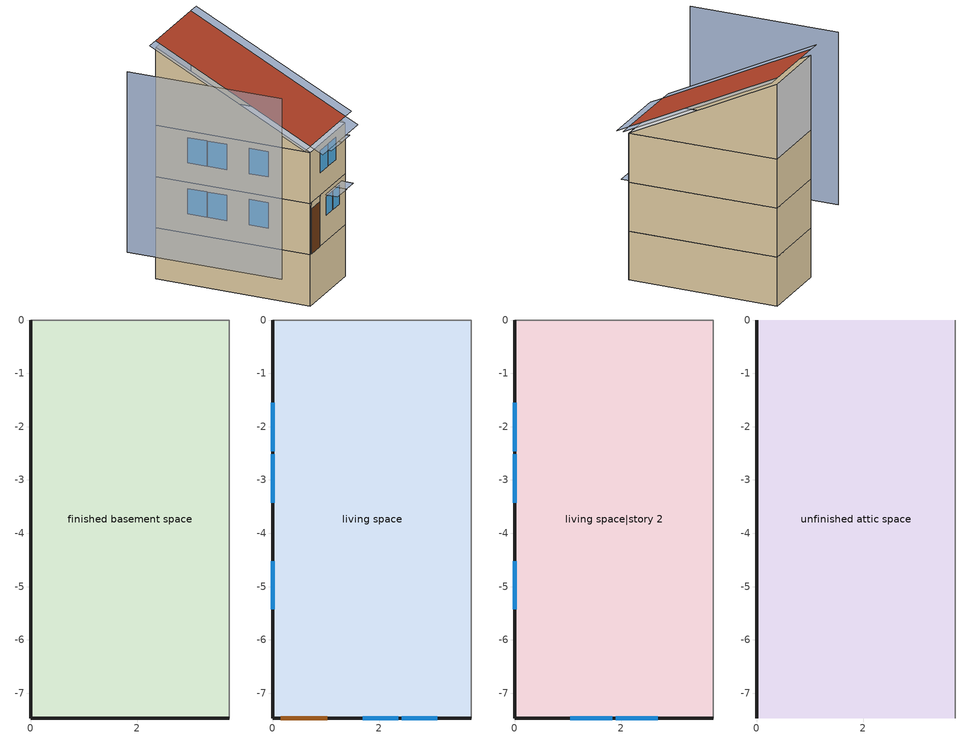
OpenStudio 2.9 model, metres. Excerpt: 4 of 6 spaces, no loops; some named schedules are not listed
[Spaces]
finished basement space
 floor foundation (FloorFndGrndFinB): 0,-7.47 0,0 3.73,0 3.73,-7.47 z-2.44
 wall foundation (WallFndGrndFinB): 0,0 0,-7.47 3.73,-7.47 z-2.44:0
 wall adiabatic (WallFndGrndFinB Reversed): 3.73,-7.47 3.73,0 0,0 z-2.44:0
living space
 floor to finished basement space (FloorFinUninsFin): 0,-7.47 0,0 3.73,0 3.73,-7.47 z0
 wall outside (WallExtInsFin): 0,0 0,-7.47 0.13,-7.47 1.05,-7.47 3.73,-7.47 z0:2.44
 wall adiabatic (WallIntFinUninsFin Reversed): 3.73,-7.47 3.73,0 0,0 z0:2.44
 window (WindowConstruction): 1.69,-7.47 2.36,-7.47 / 2.42,-7.47 3.09,-7.47 z1.24:2.13; 0,-1.55 0,-2.46 / 0,-2.52 0,-3.42 / 0,-4.52 0,-5.43 z0.93:2.13
 door (Door): 0.15,-7.47 1.02,-7.47 z0:2.13
living space|story 2
 floor to living space (FloorFinUninsFin): 0,-7.47 0,0 3.73,0 3.73,-7.47 z2.44
 wall outside (WallExtInsFin): 0,0 0,-7.47 3.73,-7.47 z2.44:4.88
 wall adiabatic (WallIntFinUninsFin Reversed): 3.73,-7.47 3.73,0 0,0 z2.44:4.88
 window (WindowConstruction): 1.04,-7.47 1.84,-7.47 / 1.9,-7.47 2.69,-7.47 z3.52:4.57; 0,-1.55 0,-2.46 / 0,-2.52 0,-3.42 / 0,-4.52 0,-5.43 z3.37:4.57
unfinished attic space
 floor to living space|story 2 (FloorFinInsUnfinAttic): 0,-7.47 0,0 3.73,0 3.73,-7.47 z4.88
 wall outside (WallExtUninsUnfin): 0,0,8.61 0,0,4.88 0,-7.47,4.88
 wall adiabatic (WallIntUnfinUninsUnfin Reversed): 3.73,0,8.61 3.73,-7.47,4.88 3.73,0,4.88
 ceiling adiabatic (RoofUnfinUninsExt Reversed): 3.73,0 0,0 z4.88:8.61
 roof outside (RoofUnfinInsExt): 3.73,0,8.91 0,0,8.91 0,-7.47,5.18 3.73,-7.47,5.18
shading: -3.05,0 -3.05,-7.47 z0:8.61; 4.34,-7.47,5.18 4.34,0,8.91 3.73,0,8.91 3.73,-7.47,5.18; -0.61,0,8.91 -0.61,-7.47,5.18 0,-7.47,5.18 0,0,8.91; 0,-8.08,4.88 3.73,-8.08,4.88 3.73,-7.47,5.18 0,-7.47,5.18; 0,-2.61 0,-1.4 -0.61,-1.4 -0.61,-2.61 z2.29; 1.99,-7.47 0.89,-7.47 0.89,-8.08 1.99,-8.08 z4.72; 2.51,-7.47 1.54,-7.47 1.54,-8.08 2.51,-8.08 z2.29; 3.25,-7.47 2.27,-7.47 2.27,-8.08 3.25,-8.08 z2.29; 0,-2.61 0,-1.4 -0.61,-1.4 -0.61,-2.61 z4.72; 2.84,-7.47 1.74,-7.47 1.74,-8.08 2.84,-8.08 z4.72; 0,-3.58 0,-2.37 -0.61,-2.37 -0.61,-3.58 z2.29; 0,-5.58 0,-4.37 -0.61,-4.37 -0.61,-5.58 z2.29; 0,-3.58 0,-2.37 -0.61,-2.37 -0.61,-3.58 z4.72; 0,-5.58 0,-4.37 -0.61,-4.37 -0.61,-5.58 z4.72
[Building]
Building 1: North Axis {deg}=180; Standards Number of Stories=3; Standards Number of Above Ground Stories=2; Standards Building Type=singlefamilyattached; Standards Number of Living Units=4
[Site]
Denver Intl Ap_CO_USA: Latitude {deg}=39.83; Longitude {deg}=-104.65; Time Zone {hr}=-7; Elevation {m}=1650; Terrain=Suburbs
[ClimateZones]
Climate Zone Institution Name 2=Building America; Climate Zone Document Year 2=0; Climate Zone Value 2=Cold
[Site:WaterMainsTemperature]
Calculation Method=Correlation; Annual Average Outdoor Air Temperature {C}=10.8753; Maximum Difference In Monthly Average Outdoor Air Temperatures {deltaC}=23.1524
[Site:GroundTemperature:Deep]
10.8753, 10.8753, 10.8753, 10.8753, 10.8753, 10.8753, 10.8753, 10.8753, 10.8753, 10.8753, 10.8753, 10.8753
[Material] Roughness=Rough
Name | Thickness {m} | Conductivity {W/m-K} | Density {kg/m3} | Specific Heat {J/kg-K} | Thermal Absorptance | Solar Absorptance | Visible Absorptance
FloorUAAdditionalCeilingIns | 0.12827 | 0.0411113 | 16.02 | 1046.75
FloorUATrussandIns | 0.0889 | 0.0436674 | 50.7834 | 1165.1
Drywall 0.5 in. | 0.0127 | 0.160291 | 801 | 837.4 | 0.9 | 0.5 | 0.1
Asphalt Shingles, Medium | 0.009525 | 0.162714 | 1121.4 | 1465.45 | 0.91 | 0.85 | 0.85
RoofSheathing | 0.01905 | 0.115458 | 512.64 | 1214.23
RoofUARoofIns | 0.18415 | 8.02397 | 37.0049 | 1207.88
RoofStudAndAirRoof | 0.18415 | 8.12258 | 37.0049 | 1207.88
Vinyl, Light | 0.009525 | 0.089435 | 177.822 | 1046.75 | 0.9 | 0.3 | 0.3
WallSheathing | 0.0127 | 0.115458 | 512.64 | 1214.23
WallStudAndCavity | 0.0889 | 0.054245 | 162.403 | 1178.92
WallStudAndCavity 1 | 0.0889 | 0.393744 | 83.0341 | 1211.67
WallStudAndCavity 2 | 0.0889 | 0.396154 | 83.0341 | 1211.67
WallStudAndCavity 3 | 0.0889 | 0.403258 | 83.0341 | 1211.67
WallStudAndCavity 4 | 0.0889 | 0.397942 | 83.0341 | 1211.67
res furniture material living space | 0.1524 | 0.115458 | 640.8 | 1214.23 | 0.9 | 0.6 | 0.1
FoundationExtVertIns | 0.051816 | 0.029427 | 32.04 | 1214.23
Concrete 8.0 in. | 0.2032 | 1.803125 | 2242.8 | 837.4 | 0.9
Concrete 4.0 in. | 0.1016 | 1.803125 | 2242.8 | 837.4 | 0.9
FloorFinStudAndAirFloor | 0.1397 | 0.557395 | 67.691 | 1210.98
Wood Floor | 0.015875 | 0.115458 | 544.68 | 1214.23
Floor Covering | 0.0127 | 0.0433444 | 54.468 | 1339.84 | 0.9 | 0.9
DoorMaterial | 0.04445 | 0.0612267 | 512.64 | 1214.23
[Construction]
FloorFinInsUnfinAttic: FloorUAAdditionalCeilingIns, FloorUATrussandIns, Drywall 0.5 in.
RoofUnfinInsExt: Asphalt Shingles, Medium, RoofSheathing, RoofUARoofIns
RoofUnfinUninsExt Reversed: RoofStudAndAirRoof, RoofSheathing, Asphalt Shingles, Medium
WallExtInsFin: Vinyl, Light, WallSheathing, WallStudAndCavity, Drywall 0.5 in.
WallExtUninsUnfin: Vinyl, Light, WallSheathing, WallStudAndCavity 1
WallIntFinUninsFin Reversed: Drywall 0.5 in., WallStudAndCavity 2, Vinyl, Light
WallIntUnfinUninsUnfin Reversed: WallStudAndCavity 3, Vinyl, Light
WallIntFinUninsFin 1: WallStudAndCavity 4, Drywall 0.5 in.
res furniture construction living space; res furniture construction living space|story 2; res furniture construction finished basement space: res furniture material living space
WallFndGrndFinB: Concrete 8.0 in., Drywall 0.5 in.
WallFndGrndFinB Reversed: Drywall 0.5 in., Concrete 8.0 in.
FloorFndGrndFinB: Concrete 4.0 in.
FloorFinUninsFin: Drywall 0.5 in., FloorFinStudAndAirFloor, RoofSheathing, Wood Floor, Floor Covering
WindowConstruction: WindowMaterial
Door: DoorMaterial
[WindowMaterial:Shade]
CoolingShade: Solar Transmittance=0.999; Solar Reflectance=0.00099; Visible Transmittance=0.999; Visible Reflectance=0.00099; Thermal Hemispherical Emissivity=1e-005; Thermal Transmittance=0.999; Thickness {m}=0.0001; Conductivity {W/m-K}=10000; Shade to Glass Distance {m}=0.001; Top Opening Multiplier=0; Bottom Opening Multiplier=0; Left-Side Opening Multiplier=0; Right-Side Opening Multiplier=0; Airflow Permeability=0
[WindowMaterial:SimpleGlazingSystem]
WindowMaterial: U-Factor {W/m2-K}=2.10086; Solar Heat Gain Coefficient=0.21
[ThermalZone] Use Ideal Air Loads=No
living zone: Thermostat=living zone temperature setpoint
finished basement zone: Thermostat=finished basement zone temperature setpoint
unfinished attic zone: 
res ds res ashp htg asys ret air zone; res ds res ashp clg asys ret air zone: Volume {m3}=0.25
[Space]
Name | Space Type | Thermal Zone | Building Unit
living space; living space|story 2 | Space Type 1 | living zone | unit 1
finished basement space | Space Type 2 | finished basement zone | unit 1
unfinished attic space | Space Type 3 | unfinished attic zone
res ds res ashp htg asys ret air space |  | res ds res ashp htg asys ret air zone
res ds res ashp clg asys ret air space |  | res ds res ashp clg asys ret air zone
[SpaceType]
Name | Standards Space Type
Space Type 1 | living
Space Type 2 | finished basement
Space Type 3 | unfinished attic
[BuildingUnit]
unit 1: Building Unit Type=Residential
[People:Definition] Number of People Calculation Method=People; Number of People {people}=1.13; Fraction Radiant=0.319734; Sensible Heat Fraction=0.573; Carbon Dioxide Generation Rate {m3/s-W}=0; Enable ASHRAE 55 Comfort Warnings=No; Mean Radiant Temperature Calculation Type=ZoneAveraged
res occupants|finished basement space; res occupants|living space; res occupants|living space|story 2
[People] Number of People Schedule=res occupants schedule; Activity Level Schedule=Schedule Ruleset 1; Multiplier=1
Name | People Definition | Space or SpaceType
res occupants|finished basement space | res occupants|finished basement space | finished basement space
res occupants|living space | res occupants|living space | living space
res occupants|living space|story 2 | res occupants|living space|story 2 | living space|story 2
[InternalMass:Definition] Design Level Calculation Method=SurfaceArea
Name | Construction | Surface Area {m2}
living space Partition; living space|story 2 Partition; finished basement space Partition | WallIntFinUninsFin 1 | 27.8709
res furniture mass living space | res furniture construction living space | 11.1484
res furniture mass living space|story 2 | res furniture construction living space|story 2 | 11.1484
res furniture mass finished basement space | res furniture construction finished basement space | 11.1484
[InternalMass] Multiplier=1
Name | Internal Mass Definition | Space or SpaceType
living space Partition | living space Partition | living space
living space|story 2 Partition | living space|story 2 Partition | living space|story 2
finished basement space Partition | finished basement space Partition | finished basement space
res furniture mass living space | res furniture mass living space | living space
res furniture mass living space|story 2 | res furniture mass living space|story 2 | living space|story 2
res furniture mass finished basement space | res furniture mass finished basement space | finished basement space
[Foundation:Kiva]
Foundation Kiva 1: Exterior Vertical Insulation Material=FoundationExtVertIns; Exterior Vertical Insulation Depth {m}=2.4384; Wall Height Above Grade {m}=0.2032; Wall Depth Below Slab {m}=0.2032
[Foundation:Kiva:Settings]
Soil Conductivity {W/m-K}=1.731; Soil Density {kg/m3}=1842.3; Soil Specific Heat {J/kg-K}=418.7; Ground Solar Absorptivity=0.9; Ground Thermal Absorptivity=0.9; Ground Surface Roughness {m}=0.03; Far-Field Width {m}=40; Deep-Ground Boundary Condition=ZeroFlux; Deep-Ground Depth {m}=40; Minimum Cell Dimension {m}=0.02; Maximum Cell Growth Coefficient=1.5; Simulation Timestep=Hourly
[SurfaceProperty:ExposedFoundationPerimeter]
Surface 18: Exposed Perimeter Calculation Method=TotalExposedPerimeter; Total Exposed Perimeter {m}=11.1991
[ShadingControl]
WindowShadingControl: Shading Type=InteriorShade; Shading Device Material=CoolingShade; Shading Control Type=OnIfScheduleAllows; Schedule=Window shading schedule; Shading Control Is Scheduled=Yes
[WaterUse:Equipment:Definition]
Name | Peak Flow Rate {m3/s} | Target Temperature Schedule
res shower | 0.000275386 | res shower temperature schedule
res sink | 0.000212934 | res sink temperature schedule
res bath | 0.000430702 | res bath temperature schedule
res shower dist=0.0 | 0 | res shower temperature schedule
res sink dist=0.0 | 0 | res sink temperature schedule
res bath dist=0.0 | 0 | res bath temperature schedule
res cw | 0.000698872 | res cw temperature schedule
res dw | 6.68497e-05 | res dw temperature schedule
[WaterUse:Equipment] Space=living space
Name | Water Use Equipment Definition | Flow Rate Fraction Schedule
res shower | res shower | res shower schedule
res sink | res sink | res sink schedule
res bath | res bath | res bath schedule
res shower dist=0.0 | res shower dist=0.0 | res shower schedule
res sink dist=0.0 | res sink dist=0.0 | res sink schedule
res bath dist=0.0 | res bath dist=0.0 | res bath schedule
res cw | res cw | res cw schedule
res dw | res dw | res dw schedule
[OtherEquipment:Definition] Design Level Calculation Method=EquipmentLevel
Name | Design Level {W} | Fraction Latent | Fraction Radiant | Fraction Lost
res shower | 7919.35 | 0.487198 | 0 | 0
res sink | 2138.24 | 0.312225 | 0 | 0
res bath | 6353.26 | 0 | 0 | 0
res hot water distribution | 99.0622 | 0 | 0 | 0
res cd gas | 196205 | 0.05 | 0.06 | 0.85
res range gas | 374.7 | 0.2 | 0.18 | 0.5
res ds res ashp htg asys SupSLkToLvEq; res ds res ashp htg asys SupLatLkToLvEq; res ds res ashp htg asys SupDCnToLvEq; res ds res ashp htg asys SupDCnToAhEq; res ds res ashp htg asys RetDCnToPlEq; res ds res ashp htg asys RetDCnToAhEquip; res ds res ashp htg asys SupSLkToAhEq; res ds res ashp htg asys SupLatLkToAhEq; res ds res ashp htg asys RetSLkEq; res ds res ashp htg asys RetLatLkEq; res ds res ashp clg asys SupSLkToLvEq; res ds res ashp clg asys SupLatLkToLvEq; res ds res ashp clg asys SupDCnToLvEq; res ds res ashp clg asys SupDCnToAhEq; res ds res ashp clg asys RetDCnToPlEq; res ds res ashp clg asys RetDCnToAhEquip; res ds res ashp clg asys SupSLkToAhEq; res ds res ashp clg asys SupLatLkToAhEq; res ds res ashp clg asys RetSLkEq; res ds res ashp clg asys RetLatLkEq | 0
[OtherEquipment]
Name | Other Equipment Definition | Space or SpaceType | Schedule | Fuel Type
res shower | res shower | living space | res shower schedule
res sink | res sink | living space | res sink schedule
res bath | res bath | living space | res bath schedule
res hot water distribution | res hot water distribution | living space | res hot water distribution schedule
res cd gas | res cd gas | living space | res cd gas schedule | NaturalGas
res range gas | res range gas | living space | res range gas|false schedule | NaturalGas
res ds res ashp htg asys SupSLkToLvEq | res ds res ashp htg asys SupSLkToLvEq | living space | Always On Discrete | None
res ds res ashp htg asys SupLatLkToLvEq | res ds res ashp htg asys SupLatLkToLvEq | living space | Always On Discrete | None
res ds res ashp htg asys SupDCnToLvEq | res ds res ashp htg asys SupDCnToLvEq | living space | Always On Discrete | None
res ds res ashp htg asys SupDCnToAhEq | res ds res ashp htg asys SupDCnToAhEq | finished basement space | Always On Discrete | None
res ds res ashp htg asys RetDCnToPlEq | res ds res ashp htg asys RetDCnToPlEq | res ds res ashp htg asys ret air space | Always On Discrete | None
res ds res ashp htg asys RetDCnToAhEquip | res ds res ashp htg asys RetDCnToAhEquip | finished basement space | Always On Discrete | None
res ds res ashp htg asys SupSLkToAhEq | res ds res ashp htg asys SupSLkToAhEq | finished basement space | Always On Discrete | None
res ds res ashp htg asys SupLatLkToAhEq | res ds res ashp htg asys SupLatLkToAhEq | finished basement space | Always On Discrete | None
res ds res ashp htg asys RetSLkEq | res ds res ashp htg asys RetSLkEq | res ds res ashp htg asys ret air space | Always On Discrete | None
res ds res ashp htg asys RetLatLkEq | res ds res ashp htg asys RetLatLkEq | res ds res ashp htg asys ret air space | Always On Discrete | None
res ds res ashp clg asys SupSLkToLvEq | res ds res ashp clg asys SupSLkToLvEq | living space | Always On Discrete | None
res ds res ashp clg asys SupLatLkToLvEq | res ds res ashp clg asys SupLatLkToLvEq | living space | Always On Discrete | None
res ds res ashp clg asys SupDCnToLvEq | res ds res ashp clg asys SupDCnToLvEq | living space | Always On Discrete | None
res ds res ashp clg asys SupDCnToAhEq | res ds res ashp clg asys SupDCnToAhEq | finished basement space | Always On Discrete | None
res ds res ashp clg asys RetDCnToPlEq | res ds res ashp clg asys RetDCnToPlEq | res ds res ashp clg asys ret air space | Always On Discrete | None
res ds res ashp clg asys RetDCnToAhEquip | res ds res ashp clg asys RetDCnToAhEquip | finished basement space | Always On Discrete | None
res ds res ashp clg asys SupSLkToAhEq | res ds res ashp clg asys SupSLkToAhEq | finished basement space | Always On Discrete | None
res ds res ashp clg asys SupLatLkToAhEq | res ds res ashp clg asys SupLatLkToAhEq | finished basement space | Always On Discrete | None
res ds res ashp clg asys RetSLkEq | res ds res ashp clg asys RetSLkEq | res ds res ashp clg asys ret air space | Always On Discrete | None
res ds res ashp clg asys RetLatLkEq | res ds res ashp clg asys RetLatLkEq | res ds res ashp clg asys ret air space | Always On Discrete | None
[ThermostatSetpoint:DualSetpoint] Heating Setpoint Temperature Schedule=res heating setpoint; Cooling Setpoint Temperature Schedule=res cooling setpoint
living zone temperature setpoint; finished basement zone temperature setpoint
[ElectricEquipment:Definition] Design Level Calculation Method=EquipmentLevel
Name | Design Level {W} | Fraction Latent | Fraction Radiant | Fraction Lost
res refrig | 65.0889 | 0 | 0 | 0
res cw | 7820.53 | 0 | 0.48 | 0.2
res cd electric | 14768.1 | 0 | 0.6 | 0
res dw | 8765.87 | 0.15 | 0.36 | 0.25
res range electric | 35.9991 | 0.3 | 0.24 | 0.3
res misc plug loads|finished basement space; res misc plug loads|living space; res misc plug loads|living space|story 2 | 134.064 | 0.021 | 0.558 | 0.049
res infil_1 house fan; res infil_1 range fan; res infil_1 bath fan | 0 | 0 | 0 | 1
[ElectricEquipment]
Name | Electric Equipment Definition | Space or SpaceType | Schedule
res refrig | res refrig | living space | res refrig schedule
res cw | res cw | living space | res cw schedule
res cd electric | res cd electric | living space | res cd gas schedule
res dw | res dw | living space | res dw schedule
res range electric | res range electric | living space | res range gas|false schedule
res misc plug loads|finished basement space | res misc plug loads|finished basement space | finished basement space | res misc plug loads schedule
res misc plug loads|living space | res misc plug loads|living space | living space | res misc plug loads schedule
res misc plug loads|living space|story 2 | res misc plug loads|living space|story 2 | living space|story 2 | res misc plug loads schedule
res infil_1 house fan | res infil_1 house fan | living space | Always On Discrete
res infil_1 range fan | res infil_1 range fan | living space | Always On Discrete
res infil_1 bath fan | res infil_1 bath fan | living space | Always On Discrete
[Lights:Definition] Design Level Calculation Method=LightingLevel; Lighting Level {W}=82.5205; Fraction Radiant=0.6; Fraction Visible=0.2; Return Air Fraction=0
res lighting interior finished basement space; res lighting interior living space; res lighting interior living space|story 2
[Lights] Schedule=res lighting interior; Fraction Replaceable=1
Name | Lights Definition | Space or SpaceType
res lighting interior finished basement space | res lighting interior finished basement space | finished basement space
res lighting interior living space | res lighting interior living space | living space
res lighting interior living space|story 2 | res lighting interior living space|story 2 | living space|story 2
[Exterior:Lights:Definition]
res lighting exterior: Design Level {W}=39.3122
[Exterior:Lights]
res lighting exterior: Exterior Lights Definition=res lighting exterior; Schedule=res lighting exterior
[SpaceInfiltration:EffectiveLeakageArea]
res infil|unfinished attic space: Space or SpaceType=unfinished attic space; Schedule=Always On Discrete; Effective Air Leakage Area {cm2}=928.101; Stack Coefficient=0.000280609; Wind Coefficient=3.14487e-05
[SpaceInfiltration:DesignFlowRate] Space or SpaceType=living space; Schedule=Always On Discrete; Design Flow Rate Calculation Method=Flow/Space; Design Flow Rate {m3/s}=0
res nv_1 flow; res infil_1 flow
[ZoneMixing] Schedule=Always On Continuous; Design Flow Rate Calculation Method=Flow/Zone; Design Flow Rate {m3/s}=0
Name | Zone | Source Zone
res ds res ashp htg asys AhToLivMix; res ds res ashp clg asys AhToLivMix | living zone | finished basement zone
res ds res ashp htg asys LivToAhMix; res ds res ashp clg asys LivToAhMix | finished basement zone | living zone
[Schedule:Ruleset]
Name | Default Day Schedule | Summer Design Day Schedule | Winter Design Day Schedule
res occupants schedule | Schedule Day 3 | res occupants schedule summer design | res occupants schedule winter design
Schedule Ruleset 1 | Schedule Day 4
Window shading schedule | Schedule Day 5
res shower schedule | Schedule Day 6
res sink schedule | Schedule Day 7
res bath schedule | Schedule Day 8
res hot water distribution schedule | Schedule Day 9
res heating setpoint | Schedule Day 12 | res heating setpoint summer design | res heating setpoint winter design
res cooling setpoint | Schedule Day 13 | res cooling setpoint summer design | res cooling setpoint winter design
res refrig schedule | Schedule Day 14 | res refrig schedule summer design | res refrig schedule winter design
res cw schedule | Schedule Day 15
res cd gas schedule | Schedule Day 16
res dw schedule | Schedule Day 17
res range gas|false schedule | Schedule Day 20 | res range gas|false schedule summer design | res range gas|false schedule winter design
res lighting interior | Schedule Day 23 | res lighting interior summer design | res lighting interior winter design
res lighting exterior | Schedule Day 28 | res lighting exterior summer design | res lighting exterior winter design
res misc plug loads schedule | Schedule Day 31 | res misc plug loads schedule summer design | res misc plug loads schedule winter design
[Schedule:Day]
Schedule Day 3; res occupants schedule winter design; Schedule Day 5; Schedule Day 6; Schedule Day 7: 24, 0, 0
res occupants schedule summer design: 24, 0, 1
Schedule Day 4: 24, 0, 112.539
[Schedule:Rule] Apply Sunday=Yes; Apply Monday=Yes; Apply Tuesday=Yes; Apply Wednesday=Yes; Apply Thursday=Yes; Apply Friday=Yes; Apply Saturday=Yes
res occupants schedule allday rule1: Schedule Ruleset=res occupants schedule; Rule Order=11; Day Schedule=res occupants schedule allday1; Date Specification Type=DateRange; Start Month=1; Start Day=1; End Month=1; End Day=31
res occupants schedule allday rule2: Schedule Ruleset=res occupants schedule; Rule Order=10; Day Schedule=res occupants schedule allday2; Date Specification Type=DateRange; Start Month=2; Start Day=1; End Month=2; End Day=28
res occupants schedule allday rule3: Schedule Ruleset=res occupants schedule; Rule Order=9; Day Schedule=res occupants schedule allday3; Date Specification Type=DateRange; Start Month=3; Start Day=1; End Month=3; End Day=31
res occupants schedule allday rule4: Schedule Ruleset=res occupants schedule; Rule Order=8; Day Schedule=res occupants schedule allday4; Date Specification Type=DateRange; Start Month=4; Start Day=1; End Month=4; End Day=30
res occupants schedule allday rule5: Schedule Ruleset=res occupants schedule; Rule Order=7; Day Schedule=res occupants schedule allday5; Date Specification Type=DateRange; Start Month=5; Start Day=1; End Month=5; End Day=31
res occupants schedule allday rule6: Schedule Ruleset=res occupants schedule; Rule Order=6; Day Schedule=res occupants schedule allday6; Date Specification Type=DateRange; Start Month=6; Start Day=1; End Month=6; End Day=30
res occupants schedule allday rule7: Schedule Ruleset=res occupants schedule; Rule Order=5; Day Schedule=res occupants schedule allday7; Date Specification Type=DateRange; Start Month=7; Start Day=1; End Month=7; End Day=31
res occupants schedule allday rule8: Schedule Ruleset=res occupants schedule; Rule Order=4; Day Schedule=res occupants schedule allday8; Date Specification Type=DateRange; Start Month=8; Start Day=1; End Month=8; End Day=31
res occupants schedule allday rule9: Schedule Ruleset=res occupants schedule; Rule Order=3; Day Schedule=res occupants schedule allday9; Date Specification Type=DateRange; Start Month=9; Start Day=1; End Month=9; End Day=30
res occupants schedule allday rule10: Schedule Ruleset=res occupants schedule; Rule Order=2; Day Schedule=res occupants schedule allday10; Date Specification Type=DateRange; Start Month=10; Start Day=1; End Month=10; End Day=31
res occupants schedule allday rule11: Schedule Ruleset=res occupants schedule; Rule Order=1; Day Schedule=res occupants schedule allday11; Date Specification Type=DateRange; Start Month=11; Start Day=1; End Month=11; End Day=30
res occupants schedule allday rule12: Schedule Ruleset=res occupants schedule; Rule Order=0; Day Schedule=res occupants schedule allday12; Date Specification Type=DateRange; Start Month=12; Start Day=1; End Month=12; End Day=31
Window shading schedule allday rule1: Schedule Ruleset=Window shading schedule; Rule Order=11; Day Schedule=Window shading schedule allday1; Date Specification Type=DateRange; Start Month=1; Start Day=1; End Month=1; End Day=31
Window shading schedule allday rule2: Schedule Ruleset=Window shading schedule; Rule Order=10; Day Schedule=Window shading schedule allday2; Date Specification Type=DateRange; Start Month=2; Start Day=1; End Month=2; End Day=28
Window shading schedule allday rule3: Schedule Ruleset=Window shading schedule; Rule Order=9; Day Schedule=Window shading schedule allday3; Date Specification Type=DateRange; Start Month=3; Start Day=1; End Month=3; End Day=31
Window shading schedule allday rule4: Schedule Ruleset=Window shading schedule; Rule Order=8; Day Schedule=Window shading schedule allday4; Date Specification Type=DateRange; Start Month=4; Start Day=1; End Month=4; End Day=30
Window shading schedule allday rule5: Schedule Ruleset=Window shading schedule; Rule Order=7; Day Schedule=Window shading schedule allday5; Date Specification Type=DateRange; Start Month=5; Start Day=1; End Month=5; End Day=31
Window shading schedule allday rule6: Schedule Ruleset=Window shading schedule; Rule Order=6; Day Schedule=Window shading schedule allday6; Date Specification Type=DateRange; Start Month=6; Start Day=1; End Month=6; End Day=30
Window shading schedule allday rule7: Schedule Ruleset=Window shading schedule; Rule Order=5; Day Schedule=Window shading schedule allday7; Date Specification Type=DateRange; Start Month=7; Start Day=1; End Month=7; End Day=31
Window shading schedule allday rule8: Schedule Ruleset=Window shading schedule; Rule Order=4; Day Schedule=Window shading schedule allday8; Date Specification Type=DateRange; Start Month=8; Start Day=1; End Month=8; End Day=31
Window shading schedule allday rule9: Schedule Ruleset=Window shading schedule; Rule Order=3; Day Schedule=Window shading schedule allday9; Date Specification Type=DateRange; Start Month=9; Start Day=1; End Month=9; End Day=30
Window shading schedule allday rule10: Schedule Ruleset=Window shading schedule; Rule Order=2; Day Schedule=Window shading schedule allday10; Date Specification Type=DateRange; Start Month=10; Start Day=1; End Month=10; End Day=31
Window shading schedule allday rule11: Schedule Ruleset=Window shading schedule; Rule Order=1; Day Schedule=Window shading schedule allday11; Date Specification Type=DateRange; Start Month=11; Start Day=1; End Month=11; End Day=30
Window shading schedule allday rule12: Schedule Ruleset=Window shading schedule; Rule Order=0; Day Schedule=Window shading schedule allday12; Date Specification Type=DateRange; Start Month=12; Start Day=1; End Month=12; End Day=31
res shower schedule allday ruleset1: Schedule Ruleset=res shower schedule; Rule Order=6; Day Schedule=res shower schedule allday1; Date Specification Type=SpecificDates; Specific Month 1=1; Specific Day 1=1; Specific Month 2=1; Specific Day 2=8; Specific Month 3=1; Specific Day 3=15; Specific Month 4=1; Specific Day 4=22; Specific Month 5=1; Specific Day 5=29; Specific Month 6=2; Specific Day 6=5; Specific Month 7=2; Specific Day 7=12; Specific Month 8=2; Specific Day 8=19; Specific Month 9=2; Specific Day 9=26; Specific Month 10=3; Specific Day 10=5; Specific Month 11=3; Specific Day 11=12; Specific Month 12=3; Specific Day 12=19; Specific Month 13=3; Specific Day 13=26; Specific Month 14=4; Specific Day 14=2; Specific Month 15=4; Specific Day 15=9; Specific Month 16=4; Specific Day 16=16; Specific Month 17=4; Specific Day 17=23; Specific Month 18=4; Specific Day 18=30; Specific Month 19=5; Specific Day 19=7; Specific Month 20=5; Specific Day 20=14; Specific Month 21=5; Specific Day 21=21; Specific Month 22=5; Specific Day 22=28; Specific Month 23=6; Specific Day 23=4; Specific Month 24=6; Specific Day 24=11; Specific Month 25=6; Specific Day 25=18; Specific Month 26=6; Specific Day 26=25; Specific Month 27=7; Specific Day 27=2; Specific Month 28=7; Specific Day 28=9; Specific Month 29=7; Specific Day 29=16; Specific Month 30=7; Specific Day 30=23; Specific Month 31=7; Specific Day 31=30; Specific Month 32=8; Specific Day 32=6; Specific Month 33=8; Specific Day 33=13; Specific Month 34=8; Specific Day 34=20; Specific Month 35=8; Specific Day 35=27; Specific Month 36=9; Specific Day 36=3; Specific Month 37=9; Specific Day 37=10; Specific Month 38=9; Specific Day 38=17; Specific Month 39=9; Specific Day 39=24; Specific Month 40=10; Specific Day 40=1; Specific Month 41=10; Specific Day 41=8; Specific Month 42=10; Specific Day 42=15; Specific Month 43=10; Specific Day 43=22; Specific Month 44=10; Specific Day 44=29; Specific Month 45=11; Specific Day 45=5; Specific Month 46=11; Specific Day 46=12; Specific Month 47=11; Specific Day 47=19; Specific Month 48=11; Specific Day 48=26; Specific Month 49=12; Specific Day 49=3; Specific Month 50=12; Specific Day 50=10; Specific Month 51=12; Specific Day 51=17; Specific Month 52=12; Specific Day 52=24; Specific Month 53=12; Specific Day 53=31
res shower schedule allday ruleset2: Schedule Ruleset=res shower schedule; Rule Order=5; Day Schedule=res shower schedule allday2; Date Specification Type=SpecificDates; Specific Month 1=1; Specific Day 1=2; Specific Month 2=1; Specific Day 2=9; Specific Month 3=1; Specific Day 3=16; Specific Month 4=1; Specific Day 4=23; Specific Month 5=1; Specific Day 5=30; Specific Month 6=2; Specific Day 6=6; Specific Month 7=2; Specific Day 7=13; Specific Month 8=2; Specific Day 8=20; Specific Month 9=2; Specific Day 9=27; Specific Month 10=3; Specific Day 10=6; Specific Month 11=3; Specific Day 11=13; Specific Month 12=3; Specific Day 12=20; Specific Month 13=3; Specific Day 13=27; Specific Month 14=4; Specific Day 14=3; Specific Month 15=4; Specific Day 15=10; Specific Month 16=4; Specific Day 16=17; Specific Month 17=4; Specific Day 17=24; Specific Month 18=5; Specific Day 18=1; Specific Month 19=5; Specific Day 19=8; Specific Month 20=5; Specific Day 20=15; Specific Month 21=5; Specific Day 21=22; Specific Month 22=5; Specific Day 22=29; Specific Month 23=6; Specific Day 23=5; Specific Month 24=6; Specific Day 24=12; Specific Month 25=6; Specific Day 25=19; Specific Month 26=6; Specific Day 26=26; Specific Month 27=7; Specific Day 27=3; Specific Month 28=7; Specific Day 28=10; Specific Month 29=7; Specific Day 29=17; Specific Month 30=7; Specific Day 30=24; Specific Month 31=7; Specific Day 31=31; Specific Month 32=8; Specific Day 32=7; Specific Month 33=8; Specific Day 33=14; Specific Month 34=8; Specific Day 34=21; Specific Month 35=8; Specific Day 35=28; Specific Month 36=9; Specific Day 36=4; Specific Month 37=9; Specific Day 37=11; Specific Month 38=9; Specific Day 38=18; Specific Month 39=9; Specific Day 39=25; Specific Month 40=10; Specific Day 40=2; Specific Month 41=10; Specific Day 41=9; Specific Month 42=10; Specific Day 42=16; Specific Month 43=10; Specific Day 43=23; Specific Month 44=10; Specific Day 44=30; Specific Month 45=11; Specific Day 45=6; Specific Month 46=11; Specific Day 46=13; Specific Month 47=11; Specific Day 47=20; Specific Month 48=11; Specific Day 48=27; Specific Month 49=12; Specific Day 49=4; Specific Month 50=12; Specific Day 50=11; Specific Month 51=12; Specific Day 51=18; Specific Month 52=12; Specific Day 52=25
res shower schedule allday ruleset3: Schedule Ruleset=res shower schedule; Rule Order=4; Day Schedule=res shower schedule allday3; Date Specification Type=SpecificDates; Specific Month 1=1; Specific Day 1=3; Specific Month 2=1; Specific Day 2=10; Specific Month 3=1; Specific Day 3=17; Specific Month 4=1; Specific Day 4=24; Specific Month 5=1; Specific Day 5=31; Specific Month 6=2; Specific Day 6=7; Specific Month 7=2; Specific Day 7=14; Specific Month 8=2; Specific Day 8=21; Specific Month 9=2; Specific Day 9=28; Specific Month 10=3; Specific Day 10=7; Specific Month 11=3; Specific Day 11=14; Specific Month 12=3; Specific Day 12=21; Specific Month 13=3; Specific Day 13=28; Specific Month 14=4; Specific Day 14=4; Specific Month 15=4; Specific Day 15=11; Specific Month 16=4; Specific Day 16=18; Specific Month 17=4; Specific Day 17=25; Specific Month 18=5; Specific Day 18=2; Specific Month 19=5; Specific Day 19=9; Specific Month 20=5; Specific Day 20=16; Specific Month 21=5; Specific Day 21=23; Specific Month 22=5; Specific Day 22=30; Specific Month 23=6; Specific Day 23=6; Specific Month 24=6; Specific Day 24=13; Specific Month 25=6; Specific Day 25=20; Specific Month 26=6; Specific Day 26=27; Specific Month 27=7; Specific Day 27=4; Specific Month 28=7; Specific Day 28=11; Specific Month 29=7; Specific Day 29=18; Specific Month 30=7; Specific Day 30=25; Specific Month 31=8; Specific Day 31=1; Specific Month 32=8; Specific Day 32=8; Specific Month 33=8; Specific Day 33=15; Specific Month 34=8; Specific Day 34=22; Specific Month 35=8; Specific Day 35=29; Specific Month 36=9; Specific Day 36=5; Specific Month 37=9; Specific Day 37=12; Specific Month 38=9; Specific Day 38=19; Specific Month 39=9; Specific Day 39=26; Specific Month 40=10; Specific Day 40=3; Specific Month 41=10; Specific Day 41=10; Specific Month 42=10; Specific Day 42=17; Specific Month 43=10; Specific Day 43=24; Specific Month 44=10; Specific Day 44=31; Specific Month 45=11; Specific Day 45=7; Specific Month 46=11; Specific Day 46=14; Specific Month 47=11; Specific Day 47=21; Specific Month 48=11; Specific Day 48=28; Specific Month 49=12; Specific Day 49=5; Specific Month 50=12; Specific Day 50=12; Specific Month 51=12; Specific Day 51=19; Specific Month 52=12; Specific Day 52=26
res shower schedule allday ruleset4: Schedule Ruleset=res shower schedule; Rule Order=3; Day Schedule=res shower schedule allday4; Date Specification Type=SpecificDates; Specific Month 1=1; Specific Day 1=4; Specific Month 2=1; Specific Day 2=11; Specific Month 3=1; Specific Day 3=18; Specific Month 4=1; Specific Day 4=25; Specific Month 5=2; Specific Day 5=1; Specific Month 6=2; Specific Day 6=8; Specific Month 7=2; Specific Day 7=15; Specific Month 8=2; Specific Day 8=22; Specific Month 9=3; Specific Day 9=1; Specific Month 10=3; Specific Day 10=8; Specific Month 11=3; Specific Day 11=15; Specific Month 12=3; Specific Day 12=22; Specific Month 13=3; Specific Day 13=29; Specific Month 14=4; Specific Day 14=5; Specific Month 15=4; Specific Day 15=12; Specific Month 16=4; Specific Day 16=19; Specific Month 17=4; Specific Day 17=26; Specific Month 18=5; Specific Day 18=3; Specific Month 19=5; Specific Day 19=10; Specific Month 20=5; Specific Day 20=17; Specific Month 21=5; Specific Day 21=24; Specific Month 22=5; Specific Day 22=31; Specific Month 23=6; Specific Day 23=7; Specific Month 24=6; Specific Day 24=14; Specific Month 25=6; Specific Day 25=21; Specific Month 26=6; Specific Day 26=28; Specific Month 27=7; Specific Day 27=5; Specific Month 28=7; Specific Day 28=12; Specific Month 29=7; Specific Day 29=19; Specific Month 30=7; Specific Day 30=26; Specific Month 31=8; Specific Day 31=2; Specific Month 32=8; Specific Day 32=9; Specific Month 33=8; Specific Day 33=16; Specific Month 34=8; Specific Day 34=23; Specific Month 35=8; Specific Day 35=30; Specific Month 36=9; Specific Day 36=6; Specific Month 37=9; Specific Day 37=13; Specific Month 38=9; Specific Day 38=20; Specific Month 39=9; Specific Day 39=27; Specific Month 40=10; Specific Day 40=4; Specific Month 41=10; Specific Day 41=11; Specific Month 42=10; Specific Day 42=18; Specific Month 43=10; Specific Day 43=25; Specific Month 44=11; Specific Day 44=1; Specific Month 45=11; Specific Day 45=8; Specific Month 46=11; Specific Day 46=15; Specific Month 47=11; Specific Day 47=22; Specific Month 48=11; Specific Day 48=29; Specific Month 49=12; Specific Day 49=6; Specific Month 50=12; Specific Day 50=13; Specific Month 51=12; Specific Day 51=20; Specific Month 52=12; Specific Day 52=27
res shower schedule allday ruleset5: Schedule Ruleset=res shower schedule; Rule Order=2; Day Schedule=res shower schedule allday5; Date Specification Type=SpecificDates; Specific Month 1=1; Specific Day 1=5; Specific Month 2=1; Specific Day 2=12; Specific Month 3=1; Specific Day 3=19; Specific Month 4=1; Specific Day 4=26; Specific Month 5=2; Specific Day 5=2; Specific Month 6=2; Specific Day 6=9; Specific Month 7=2; Specific Day 7=16; Specific Month 8=2; Specific Day 8=23; Specific Month 9=3; Specific Day 9=2; Specific Month 10=3; Specific Day 10=9; Specific Month 11=3; Specific Day 11=16; Specific Month 12=3; Specific Day 12=23; Specific Month 13=3; Specific Day 13=30; Specific Month 14=4; Specific Day 14=6; Specific Month 15=4; Specific Day 15=13; Specific Month 16=4; Specific Day 16=20; Specific Month 17=4; Specific Day 17=27; Specific Month 18=5; Specific Day 18=4; Specific Month 19=5; Specific Day 19=11; Specific Month 20=5; Specific Day 20=18; Specific Month 21=5; Specific Day 21=25; Specific Month 22=6; Specific Day 22=1; Specific Month 23=6; Specific Day 23=8; Specific Month 24=6; Specific Day 24=15; Specific Month 25=6; Specific Day 25=22; Specific Month 26=6; Specific Day 26=29; Specific Month 27=7; Specific Day 27=6; Specific Month 28=7; Specific Day 28=13; Specific Month 29=7; Specific Day 29=20; Specific Month 30=7; Specific Day 30=27; Specific Month 31=8; Specific Day 31=3; Specific Month 32=8; Specific Day 32=10; Specific Month 33=8; Specific Day 33=17; Specific Month 34=8; Specific Day 34=24; Specific Month 35=8; Specific Day 35=31; Specific Month 36=9; Specific Day 36=7; Specific Month 37=9; Specific Day 37=14; Specific Month 38=9; Specific Day 38=21; Specific Month 39=9; Specific Day 39=28; Specific Month 40=10; Specific Day 40=5; Specific Month 41=10; Specific Day 41=12; Specific Month 42=10; Specific Day 42=19; Specific Month 43=10; Specific Day 43=26; Specific Month 44=11; Specific Day 44=2; Specific Month 45=11; Specific Day 45=9; Specific Month 46=11; Specific Day 46=16; Specific Month 47=11; Specific Day 47=23; Specific Month 48=11; Specific Day 48=30; Specific Month 49=12; Specific Day 49=7; Specific Month 50=12; Specific Day 50=14; Specific Month 51=12; Specific Day 51=21; Specific Month 52=12; Specific Day 52=28
res shower schedule allday ruleset6: Schedule Ruleset=res shower schedule; Rule Order=1; Day Schedule=res shower schedule allday6; Date Specification Type=SpecificDates; Specific Month 1=1; Specific Day 1=6; Specific Month 2=1; Specific Day 2=13; Specific Month 3=1; Specific Day 3=20; Specific Month 4=1; Specific Day 4=27; Specific Month 5=2; Specific Day 5=3; Specific Month 6=2; Specific Day 6=10; Specific Month 7=2; Specific Day 7=17; Specific Month 8=2; Specific Day 8=24; Specific Month 9=3; Specific Day 9=3; Specific Month 10=3; Specific Day 10=10; Specific Month 11=3; Specific Day 11=17; Specific Month 12=3; Specific Day 12=24; Specific Month 13=3; Specific Day 13=31; Specific Month 14=4; Specific Day 14=7; Specific Month 15=4; Specific Day 15=14; Specific Month 16=4; Specific Day 16=21; Specific Month 17=4; Specific Day 17=28; Specific Month 18=5; Specific Day 18=5; Specific Month 19=5; Specific Day 19=12; Specific Month 20=5; Specific Day 20=19; Specific Month 21=5; Specific Day 21=26; Specific Month 22=6; Specific Day 22=2; Specific Month 23=6; Specific Day 23=9; Specific Month 24=6; Specific Day 24=16; Specific Month 25=6; Specific Day 25=23; Specific Month 26=6; Specific Day 26=30; Specific Month 27=7; Specific Day 27=7; Specific Month 28=7; Specific Day 28=14; Specific Month 29=7; Specific Day 29=21; Specific Month 30=7; Specific Day 30=28; Specific Month 31=8; Specific Day 31=4; Specific Month 32=8; Specific Day 32=11; Specific Month 33=8; Specific Day 33=18; Specific Month 34=8; Specific Day 34=25; Specific Month 35=9; Specific Day 35=1; Specific Month 36=9; Specific Day 36=8; Specific Month 37=9; Specific Day 37=15; Specific Month 38=9; Specific Day 38=22; Specific Month 39=9; Specific Day 39=29; Specific Month 40=10; Specific Day 40=6; Specific Month 41=10; Specific Day 41=13; Specific Month 42=10; Specific Day 42=20; Specific Month 43=10; Specific Day 43=27; Specific Month 44=11; Specific Day 44=3; Specific Month 45=11; Specific Day 45=10; Specific Month 46=11; Specific Day 46=17; Specific Month 47=11; Specific Day 47=24; Specific Month 48=12; Specific Day 48=1; Specific Month 49=12; Specific Day 49=8; Specific Month 50=12; Specific Day 50=15; Specific Month 51=12; Specific Day 51=22; Specific Month 52=12; Specific Day 52=29
res shower schedule allday ruleset7: Schedule Ruleset=res shower schedule; Rule Order=0; Day Schedule=res shower schedule allday7; Date Specification Type=SpecificDates; Specific Month 1=1; Specific Day 1=7; Specific Month 2=1; Specific Day 2=14; Specific Month 3=1; Specific Day 3=21; Specific Month 4=1; Specific Day 4=28; Specific Month 5=2; Specific Day 5=4; Specific Month 6=2; Specific Day 6=11; Specific Month 7=2; Specific Day 7=18; Specific Month 8=2; Specific Day 8=25; Specific Month 9=3; Specific Day 9=4; Specific Month 10=3; Specific Day 10=11; Specific Month 11=3; Specific Day 11=18; Specific Month 12=3; Specific Day 12=25; Specific Month 13=4; Specific Day 13=1; Specific Month 14=4; Specific Day 14=8; Specific Month 15=4; Specific Day 15=15; Specific Month 16=4; Specific Day 16=22; Specific Month 17=4; Specific Day 17=29; Specific Month 18=5; Specific Day 18=6; Specific Month 19=5; Specific Day 19=13; Specific Month 20=5; Specific Day 20=20; Specific Month 21=5; Specific Day 21=27; Specific Month 22=6; Specific Day 22=3; Specific Month 23=6; Specific Day 23=10; Specific Month 24=6; Specific Day 24=17; Specific Month 25=6; Specific Day 25=24; Specific Month 26=7; Specific Day 26=1; Specific Month 27=7; Specific Day 27=8; Specific Month 28=7; Specific Day 28=15; Specific Month 29=7; Specific Day 29=22; Specific Month 30=7; Specific Day 30=29; Specific Month 31=8; Specific Day 31=5; Specific Month 32=8; Specific Day 32=12; Specific Month 33=8; Specific Day 33=19; Specific Month 34=8; Specific Day 34=26; Specific Month 35=9; Specific Day 35=2; Specific Month 36=9; Specific Day 36=9; Specific Month 37=9; Specific Day 37=16; Specific Month 38=9; Specific Day 38=23; Specific Month 39=9; Specific Day 39=30; Specific Month 40=10; Specific Day 40=7; Specific Month 41=10; Specific Day 41=14; Specific Month 42=10; Specific Day 42=21; Specific Month 43=10; Specific Day 43=28; Specific Month 44=11; Specific Day 44=4; Specific Month 45=11; Specific Day 45=11; Specific Month 46=11; Specific Day 46=18; Specific Month 47=11; Specific Day 47=25; Specific Month 48=12; Specific Day 48=2; Specific Month 49=12; Specific Day 49=9; Specific Month 50=12; Specific Day 50=16; Specific Month 51=12; Specific Day 51=23; Specific Month 52=12; Specific Day 52=30
res sink schedule allday ruleset1: Schedule Ruleset=res sink schedule; Rule Order=6; Day Schedule=res sink schedule allday1; Date Specification Type=SpecificDates; Specific Month 1=1; Specific Day 1=1; Specific Month 2=1; Specific Day 2=8; Specific Month 3=1; Specific Day 3=15; Specific Month 4=1; Specific Day 4=22; Specific Month 5=1; Specific Day 5=29; Specific Month 6=2; Specific Day 6=5; Specific Month 7=2; Specific Day 7=12; Specific Month 8=2; Specific Day 8=19; Specific Month 9=2; Specific Day 9=26; Specific Month 10=3; Specific Day 10=5; Specific Month 11=3; Specific Day 11=12; Specific Month 12=3; Specific Day 12=19; Specific Month 13=3; Specific Day 13=26; Specific Month 14=4; Specific Day 14=2; Specific Month 15=4; Specific Day 15=9; Specific Month 16=4; Specific Day 16=16; Specific Month 17=4; Specific Day 17=23; Specific Month 18=4; Specific Day 18=30; Specific Month 19=5; Specific Day 19=7; Specific Month 20=5; Specific Day 20=14; Specific Month 21=5; Specific Day 21=21; Specific Month 22=5; Specific Day 22=28; Specific Month 23=6; Specific Day 23=4; Specific Month 24=6; Specific Day 24=11; Specific Month 25=6; Specific Day 25=18; Specific Month 26=6; Specific Day 26=25; Specific Month 27=7; Specific Day 27=2; Specific Month 28=7; Specific Day 28=9; Specific Month 29=7; Specific Day 29=16; Specific Month 30=7; Specific Day 30=23; Specific Month 31=7; Specific Day 31=30; Specific Month 32=8; Specific Day 32=6; Specific Month 33=8; Specific Day 33=13; Specific Month 34=8; Specific Day 34=20; Specific Month 35=8; Specific Day 35=27; Specific Month 36=9; Specific Day 36=3; Specific Month 37=9; Specific Day 37=10; Specific Month 38=9; Specific Day 38=17; Specific Month 39=9; Specific Day 39=24; Specific Month 40=10; Specific Day 40=1; Specific Month 41=10; Specific Day 41=8; Specific Month 42=10; Specific Day 42=15; Specific Month 43=10; Specific Day 43=22; Specific Month 44=10; Specific Day 44=29; Specific Month 45=11; Specific Day 45=5; Specific Month 46=11; Specific Day 46=12; Specific Month 47=11; Specific Day 47=19; Specific Month 48=11; Specific Day 48=26; Specific Month 49=12; Specific Day 49=3; Specific Month 50=12; Specific Day 50=10; Specific Month 51=12; Specific Day 51=17; Specific Month 52=12; Specific Day 52=24; Specific Month 53=12; Specific Day 53=31
res sink schedule allday ruleset2: Schedule Ruleset=res sink schedule; Rule Order=5; Day Schedule=res sink schedule allday2; Date Specification Type=SpecificDates; Specific Month 1=1; Specific Day 1=2; Specific Month 2=1; Specific Day 2=9; Specific Month 3=1; Specific Day 3=16; Specific Month 4=1; Specific Day 4=23; Specific Month 5=1; Specific Day 5=30; Specific Month 6=2; Specific Day 6=6; Specific Month 7=2; Specific Day 7=13; Specific Month 8=2; Specific Day 8=20; Specific Month 9=2; Specific Day 9=27; Specific Month 10=3; Specific Day 10=6; Specific Month 11=3; Specific Day 11=13; Specific Month 12=3; Specific Day 12=20; Specific Month 13=3; Specific Day 13=27; Specific Month 14=4; Specific Day 14=3; Specific Month 15=4; Specific Day 15=10; Specific Month 16=4; Specific Day 16=17; Specific Month 17=4; Specific Day 17=24; Specific Month 18=5; Specific Day 18=1; Specific Month 19=5; Specific Day 19=8; Specific Month 20=5; Specific Day 20=15; Specific Month 21=5; Specific Day 21=22; Specific Month 22=5; Specific Day 22=29; Specific Month 23=6; Specific Day 23=5; Specific Month 24=6; Specific Day 24=12; Specific Month 25=6; Specific Day 25=19; Specific Month 26=6; Specific Day 26=26; Specific Month 27=7; Specific Day 27=3; Specific Month 28=7; Specific Day 28=10; Specific Month 29=7; Specific Day 29=17; Specific Month 30=7; Specific Day 30=24; Specific Month 31=7; Specific Day 31=31; Specific Month 32=8; Specific Day 32=7; Specific Month 33=8; Specific Day 33=14; Specific Month 34=8; Specific Day 34=21; Specific Month 35=8; Specific Day 35=28; Specific Month 36=9; Specific Day 36=4; Specific Month 37=9; Specific Day 37=11; Specific Month 38=9; Specific Day 38=18; Specific Month 39=9; Specific Day 39=25; Specific Month 40=10; Specific Day 40=2; Specific Month 41=10; Specific Day 41=9; Specific Month 42=10; Specific Day 42=16; Specific Month 43=10; Specific Day 43=23; Specific Month 44=10; Specific Day 44=30; Specific Month 45=11; Specific Day 45=6; Specific Month 46=11; Specific Day 46=13; Specific Month 47=11; Specific Day 47=20; Specific Month 48=11; Specific Day 48=27; Specific Month 49=12; Specific Day 49=4; Specific Month 50=12; Specific Day 50=11; Specific Month 51=12; Specific Day 51=18; Specific Month 52=12; Specific Day 52=25
res sink schedule allday ruleset3: Schedule Ruleset=res sink schedule; Rule Order=4; Day Schedule=res sink schedule allday3; Date Specification Type=SpecificDates; Specific Month 1=1; Specific Day 1=3; Specific Month 2=1; Specific Day 2=10; Specific Month 3=1; Specific Day 3=17; Specific Month 4=1; Specific Day 4=24; Specific Month 5=1; Specific Day 5=31; Specific Month 6=2; Specific Day 6=7; Specific Month 7=2; Specific Day 7=14; Specific Month 8=2; Specific Day 8=21; Specific Month 9=2; Specific Day 9=28; Specific Month 10=3; Specific Day 10=7; Specific Month 11=3; Specific Day 11=14; Specific Month 12=3; Specific Day 12=21; Specific Month 13=3; Specific Day 13=28; Specific Month 14=4; Specific Day 14=4; Specific Month 15=4; Specific Day 15=11; Specific Month 16=4; Specific Day 16=18; Specific Month 17=4; Specific Day 17=25; Specific Month 18=5; Specific Day 18=2; Specific Month 19=5; Specific Day 19=9; Specific Month 20=5; Specific Day 20=16; Specific Month 21=5; Specific Day 21=23; Specific Month 22=5; Specific Day 22=30; Specific Month 23=6; Specific Day 23=6; Specific Month 24=6; Specific Day 24=13; Specific Month 25=6; Specific Day 25=20; Specific Month 26=6; Specific Day 26=27; Specific Month 27=7; Specific Day 27=4; Specific Month 28=7; Specific Day 28=11; Specific Month 29=7; Specific Day 29=18; Specific Month 30=7; Specific Day 30=25; Specific Month 31=8; Specific Day 31=1; Specific Month 32=8; Specific Day 32=8; Specific Month 33=8; Specific Day 33=15; Specific Month 34=8; Specific Day 34=22; Specific Month 35=8; Specific Day 35=29; Specific Month 36=9; Specific Day 36=5; Specific Month 37=9; Specific Day 37=12; Specific Month 38=9; Specific Day 38=19; Specific Month 39=9; Specific Day 39=26; Specific Month 40=10; Specific Day 40=3; Specific Month 41=10; Specific Day 41=10; Specific Month 42=10; Specific Day 42=17; Specific Month 43=10; Specific Day 43=24; Specific Month 44=10; Specific Day 44=31; Specific Month 45=11; Specific Day 45=7; Specific Month 46=11; Specific Day 46=14; Specific Month 47=11; Specific Day 47=21; Specific Month 48=11; Specific Day 48=28; Specific Month 49=12; Specific Day 49=5; Specific Month 50=12; Specific Day 50=12; Specific Month 51=12; Specific Day 51=19; Specific Month 52=12; Specific Day 52=26
res sink schedule allday ruleset4: Schedule Ruleset=res sink schedule; Rule Order=3; Day Schedule=res sink schedule allday4; Date Specification Type=SpecificDates; Specific Month 1=1; Specific Day 1=4; Specific Month 2=1; Specific Day 2=11; Specific Month 3=1; Specific Day 3=18; Specific Month 4=1; Specific Day 4=25; Specific Month 5=2; Specific Day 5=1; Specific Month 6=2; Specific Day 6=8; Specific Month 7=2; Specific Day 7=15; Specific Month 8=2; Specific Day 8=22; Specific Month 9=3; Specific Day 9=1; Specific Month 10=3; Specific Day 10=8; Specific Month 11=3; Specific Day 11=15; Specific Month 12=3; Specific Day 12=22; Specific Month 13=3; Specific Day 13=29; Specific Month 14=4; Specific Day 14=5; Specific Month 15=4; Specific Day 15=12; Specific Month 16=4; Specific Day 16=19; Specific Month 17=4; Specific Day 17=26; Specific Month 18=5; Specific Day 18=3; Specific Month 19=5; Specific Day 19=10; Specific Month 20=5; Specific Day 20=17; Specific Month 21=5; Specific Day 21=24; Specific Month 22=5; Specific Day 22=31; Specific Month 23=6; Specific Day 23=7; Specific Month 24=6; Specific Day 24=14; Specific Month 25=6; Specific Day 25=21; Specific Month 26=6; Specific Day 26=28; Specific Month 27=7; Specific Day 27=5; Specific Month 28=7; Specific Day 28=12; Specific Month 29=7; Specific Day 29=19; Specific Month 30=7; Specific Day 30=26; Specific Month 31=8; Specific Day 31=2; Specific Month 32=8; Specific Day 32=9; Specific Month 33=8; Specific Day 33=16; Specific Month 34=8; Specific Day 34=23; Specific Month 35=8; Specific Day 35=30; Specific Month 36=9; Specific Day 36=6; Specific Month 37=9; Specific Day 37=13; Specific Month 38=9; Specific Day 38=20; Specific Month 39=9; Specific Day 39=27; Specific Month 40=10; Specific Day 40=4; Specific Month 41=10; Specific Day 41=11; Specific Month 42=10; Specific Day 42=18; Specific Month 43=10; Specific Day 43=25; Specific Month 44=11; Specific Day 44=1; Specific Month 45=11; Specific Day 45=8; Specific Month 46=11; Specific Day 46=15; Specific Month 47=11; Specific Day 47=22; Specific Month 48=11; Specific Day 48=29; Specific Month 49=12; Specific Day 49=6; Specific Month 50=12; Specific Day 50=13; Specific Month 51=12; Specific Day 51=20; Specific Month 52=12; Specific Day 52=27
res sink schedule allday ruleset5: Schedule Ruleset=res sink schedule; Rule Order=2; Day Schedule=res sink schedule allday5; Date Specification Type=SpecificDates; Specific Month 1=1; Specific Day 1=5; Specific Month 2=1; Specific Day 2=12; Specific Month 3=1; Specific Day 3=19; Specific Month 4=1; Specific Day 4=26; Specific Month 5=2; Specific Day 5=2; Specific Month 6=2; Specific Day 6=9; Specific Month 7=2; Specific Day 7=16; Specific Month 8=2; Specific Day 8=23; Specific Month 9=3; Specific Day 9=2; Specific Month 10=3; Specific Day 10=9; Specific Month 11=3; Specific Day 11=16; Specific Month 12=3; Specific Day 12=23; Specific Month 13=3; Specific Day 13=30; Specific Month 14=4; Specific Day 14=6; Specific Month 15=4; Specific Day 15=13; Specific Month 16=4; Specific Day 16=20; Specific Month 17=4; Specific Day 17=27; Specific Month 18=5; Specific Day 18=4; Specific Month 19=5; Specific Day 19=11; Specific Month 20=5; Specific Day 20=18; Specific Month 21=5; Specific Day 21=25; Specific Month 22=6; Specific Day 22=1; Specific Month 23=6; Specific Day 23=8; Specific Month 24=6; Specific Day 24=15; Specific Month 25=6; Specific Day 25=22; Specific Month 26=6; Specific Day 26=29; Specific Month 27=7; Specific Day 27=6; Specific Month 28=7; Specific Day 28=13; Specific Month 29=7; Specific Day 29=20; Specific Month 30=7; Specific Day 30=27; Specific Month 31=8; Specific Day 31=3; Specific Month 32=8; Specific Day 32=10; Specific Month 33=8; Specific Day 33=17; Specific Month 34=8; Specific Day 34=24; Specific Month 35=8; Specific Day 35=31; Specific Month 36=9; Specific Day 36=7; Specific Month 37=9; Specific Day 37=14; Specific Month 38=9; Specific Day 38=21; Specific Month 39=9; Specific Day 39=28; Specific Month 40=10; Specific Day 40=5; Specific Month 41=10; Specific Day 41=12; Specific Month 42=10; Specific Day 42=19; Specific Month 43=10; Specific Day 43=26; Specific Month 44=11; Specific Day 44=2; Specific Month 45=11; Specific Day 45=9; Specific Month 46=11; Specific Day 46=16; Specific Month 47=11; Specific Day 47=23; Specific Month 48=11; Specific Day 48=30; Specific Month 49=12; Specific Day 49=7; Specific Month 50=12; Specific Day 50=14; Specific Month 51=12; Specific Day 51=21; Specific Month 52=12; Specific Day 52=28
res sink schedule allday ruleset6: Schedule Ruleset=res sink schedule; Rule Order=1; Day Schedule=res sink schedule allday6; Date Specification Type=SpecificDates; Specific Month 1=1; Specific Day 1=6; Specific Month 2=1; Specific Day 2=13; Specific Month 3=1; Specific Day 3=20; Specific Month 4=1; Specific Day 4=27; Specific Month 5=2; Specific Day 5=3; Specific Month 6=2; Specific Day 6=10; Specific Month 7=2; Specific Day 7=17; Specific Month 8=2; Specific Day 8=24; Specific Month 9=3; Specific Day 9=3; Specific Month 10=3; Specific Day 10=10; Specific Month 11=3; Specific Day 11=17; Specific Month 12=3; Specific Day 12=24; Specific Month 13=3; Specific Day 13=31; Specific Month 14=4; Specific Day 14=7; Specific Month 15=4; Specific Day 15=14; Specific Month 16=4; Specific Day 16=21; Specific Month 17=4; Specific Day 17=28; Specific Month 18=5; Specific Day 18=5; Specific Month 19=5; Specific Day 19=12; Specific Month 20=5; Specific Day 20=19; Specific Month 21=5; Specific Day 21=26; Specific Month 22=6; Specific Day 22=2; Specific Month 23=6; Specific Day 23=9; Specific Month 24=6; Specific Day 24=16; Specific Month 25=6; Specific Day 25=23; Specific Month 26=6; Specific Day 26=30; Specific Month 27=7; Specific Day 27=7; Specific Month 28=7; Specific Day 28=14; Specific Month 29=7; Specific Day 29=21; Specific Month 30=7; Specific Day 30=28; Specific Month 31=8; Specific Day 31=4; Specific Month 32=8; Specific Day 32=11; Specific Month 33=8; Specific Day 33=18; Specific Month 34=8; Specific Day 34=25; Specific Month 35=9; Specific Day 35=1; Specific Month 36=9; Specific Day 36=8; Specific Month 37=9; Specific Day 37=15; Specific Month 38=9; Specific Day 38=22; Specific Month 39=9; Specific Day 39=29; Specific Month 40=10; Specific Day 40=6; Specific Month 41=10; Specific Day 41=13; Specific Month 42=10; Specific Day 42=20; Specific Month 43=10; Specific Day 43=27; Specific Month 44=11; Specific Day 44=3; Specific Month 45=11; Specific Day 45=10; Specific Month 46=11; Specific Day 46=17; Specific Month 47=11; Specific Day 47=24; Specific Month 48=12; Specific Day 48=1; Specific Month 49=12; Specific Day 49=8; Specific Month 50=12; Specific Day 50=15; Specific Month 51=12; Specific Day 51=22; Specific Month 52=12; Specific Day 52=29
[Schedule:Constant]
Name | Value
Always On Discrete; Always On Continuous | 1
res shower temperature schedule; res sink temperature schedule; res bath temperature schedule | 43.3333
res cw temperature schedule | 33.6111
res dw temperature schedule | 51.6667
